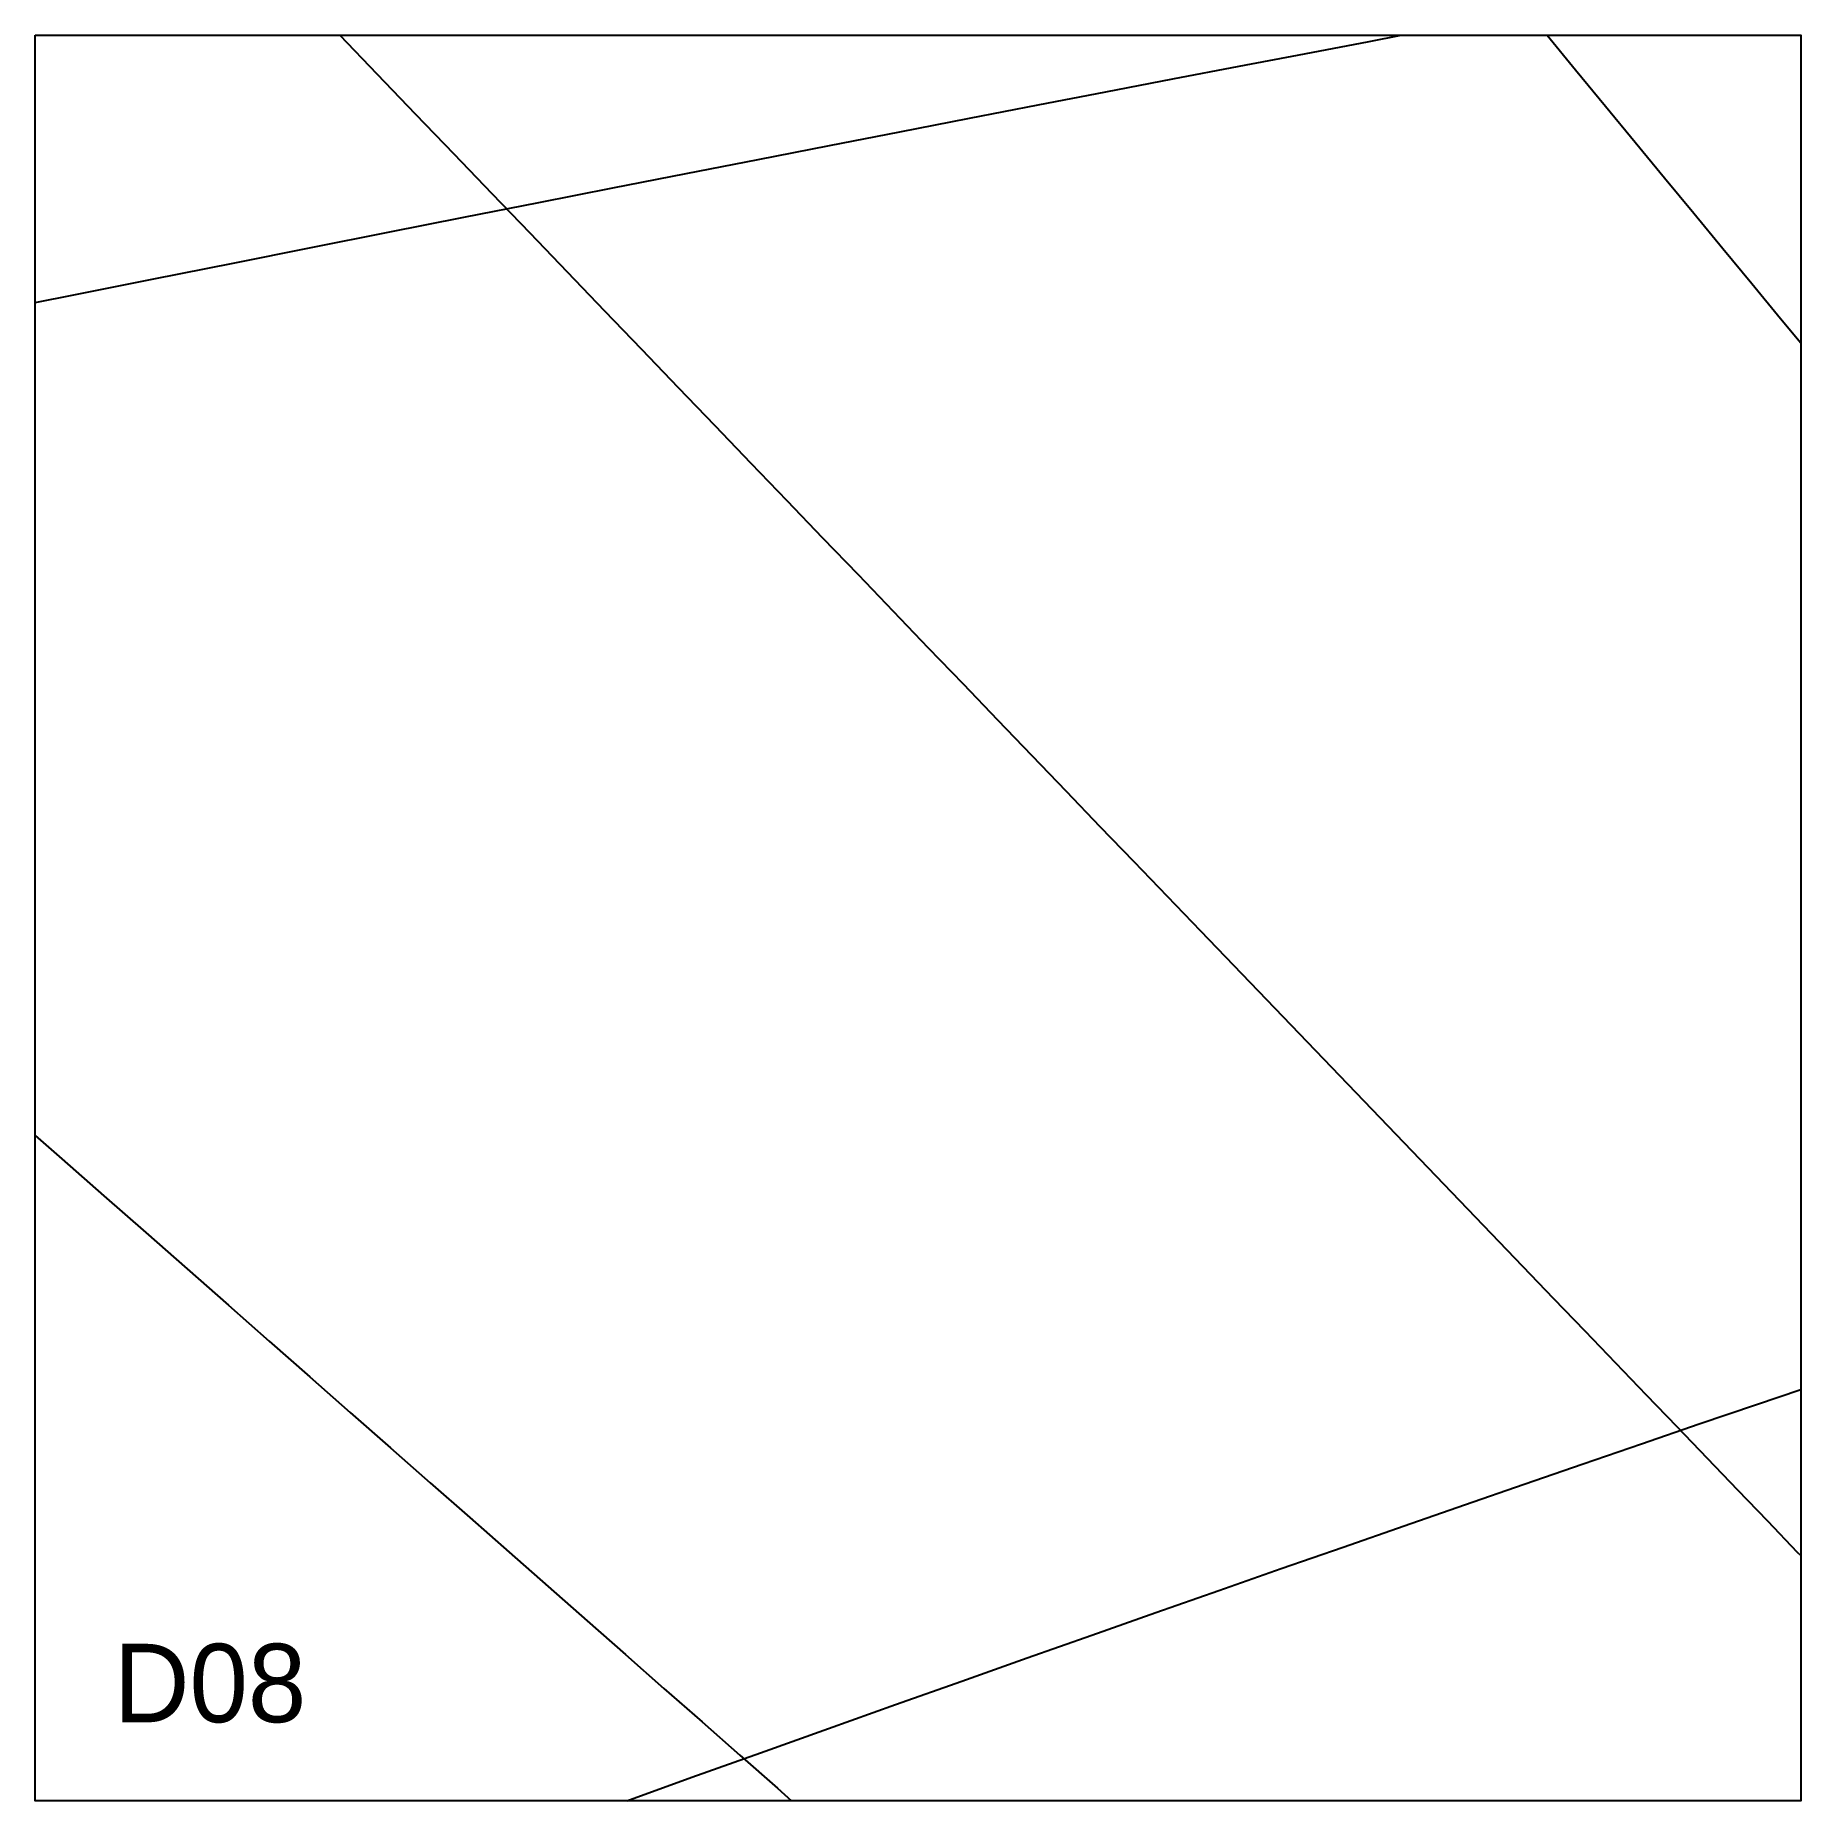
# Model space of a CAD drawing. Header units: millimetres. Extents: x 0 to 900, y 0 to 900.
import ezdxf

# ---------------------------------------------------------------- set-up
doc = ezdxf.new("R2010")
doc.units = ezdxf.units.MM
for name, color, linetype in [('CUT', 1, 'Continuous'), ('DECL', 30, 'Continuous'), ('HOUR', 7, 'Continuous'), ('HOUR15', 9, 'Continuous'), ('HOUR30', 8, 'Continuous'), ('ID', 3, 'Continuous')]:
    doc.layers.add(name, color=color, linetype=linetype)

msp = doc.modelspace()

# ---------------------------------------------------------------- linework, layer by layer
at = {"layer": 'CUT'}
msp.add_lwpolyline([(0, 900), (900, 900), (900, 0), (0, 0), (0, 900)], close=True, dxfattribs=at)
at = {"layer": 'DECL'}
for points in [[(0, 763.74), (19.63, 767.68), (60.49, 775.85), (100.79, 783.89), (140.56, 791.81), (179.81, 799.59), (218.54, 807.26), (256.76, 814.81), (294.5, 822.24), (331.76, 829.55), (368.55, 836.75), (404.87, 843.85), (440.75, 850.83), (476.19, 857.71), (511.19, 864.49), (545.78, 871.17), (579.95, 877.74), (613.71, 884.22), (647.08, 890.61), (680.06, 896.9), (696.34, 900)], [(301.49, 0), (334.77, 11.94), (369.78, 24.47), (404.36, 36.81), (438.52, 48.97), (472.27, 60.95), (505.63, 72.76), (538.59, 84.4), (571.17, 95.86), (603.37, 107.17), (635.21, 118.31), (666.68, 129.3), (697.8, 140.13), (728.57, 150.8), (759, 161.33), (789.1, 171.71), (818.87, 181.95), (848.32, 192.05), (877.46, 202.01), (900, 209.7)]]:
    msp.add_lwpolyline(points, dxfattribs=at)
at = {"layer": 'HOUR'}
msp.add_lwpolyline([(770.72, 900), (785.28, 882.34), (800.47, 863.91), (815.57, 845.59), (830.58, 827.39), (845.49, 809.3), (860.31, 791.32), (875.03, 773.45), (889.67, 755.69), (900, 743.17)], dxfattribs=at)
at = {"layer": 'HOUR15'}
msp.add_lwpolyline([(155.26, 900), (174.13, 880.36), (193.83, 859.86), (213.39, 839.51), (232.79, 819.31), (252.06, 799.26), (271.19, 779.35), (290.18, 759.59), (309.03, 739.97), (327.75, 720.49), (346.34, 701.14), (364.8, 681.92), (383.14, 662.84), (401.35, 643.89), (419.44, 625.07), (437.41, 606.37), (455.25, 587.79), (472.99, 569.34), (490.6, 551.01), (508.1, 532.79), (525.49, 514.69), (542.78, 496.71), (559.95, 478.84), (577.01, 461.07), (593.97, 443.42), (610.83, 425.88), (627.59, 408.44), (644.24, 391.11), (660.8, 373.88), (677.26, 356.75), (693.62, 339.72), (709.89, 322.78), (726.07, 305.95), (742.16, 289.21), (758.15, 272.56), (774.06, 256.01), (789.88, 239.55), (805.61, 223.17), (821.26, 206.89), (836.82, 190.69), (852.31, 174.57), (867.71, 158.54), (883.03, 142.6), (898.27, 126.73), (900, 124.94)], dxfattribs=at)
at = {"layer": 'HOUR30'}
msp.add_lwpolyline([(0, 339.18), (13.51, 327.29), (34.96, 308.42), (56.27, 289.68), (77.42, 271.07), (98.43, 252.59), (119.29, 234.24), (140.01, 216.01), (160.6, 197.91), (181.04, 179.92), (201.35, 162.06), (221.53, 144.31), (241.57, 126.68), (261.49, 109.16), (281.28, 91.75), (300.94, 74.46), (320.48, 57.27), (339.9, 40.18), (359.2, 23.21), (378.38, 6.33), (385.58, 0)], dxfattribs=at)

# ---------------------------------------------------------------- texts
at = {"layer": 'ID'}
msp.add_text('D08', height=40, dxfattribs=at).set_placement((40, 40))

doc.saveas('drawing.dxf')
